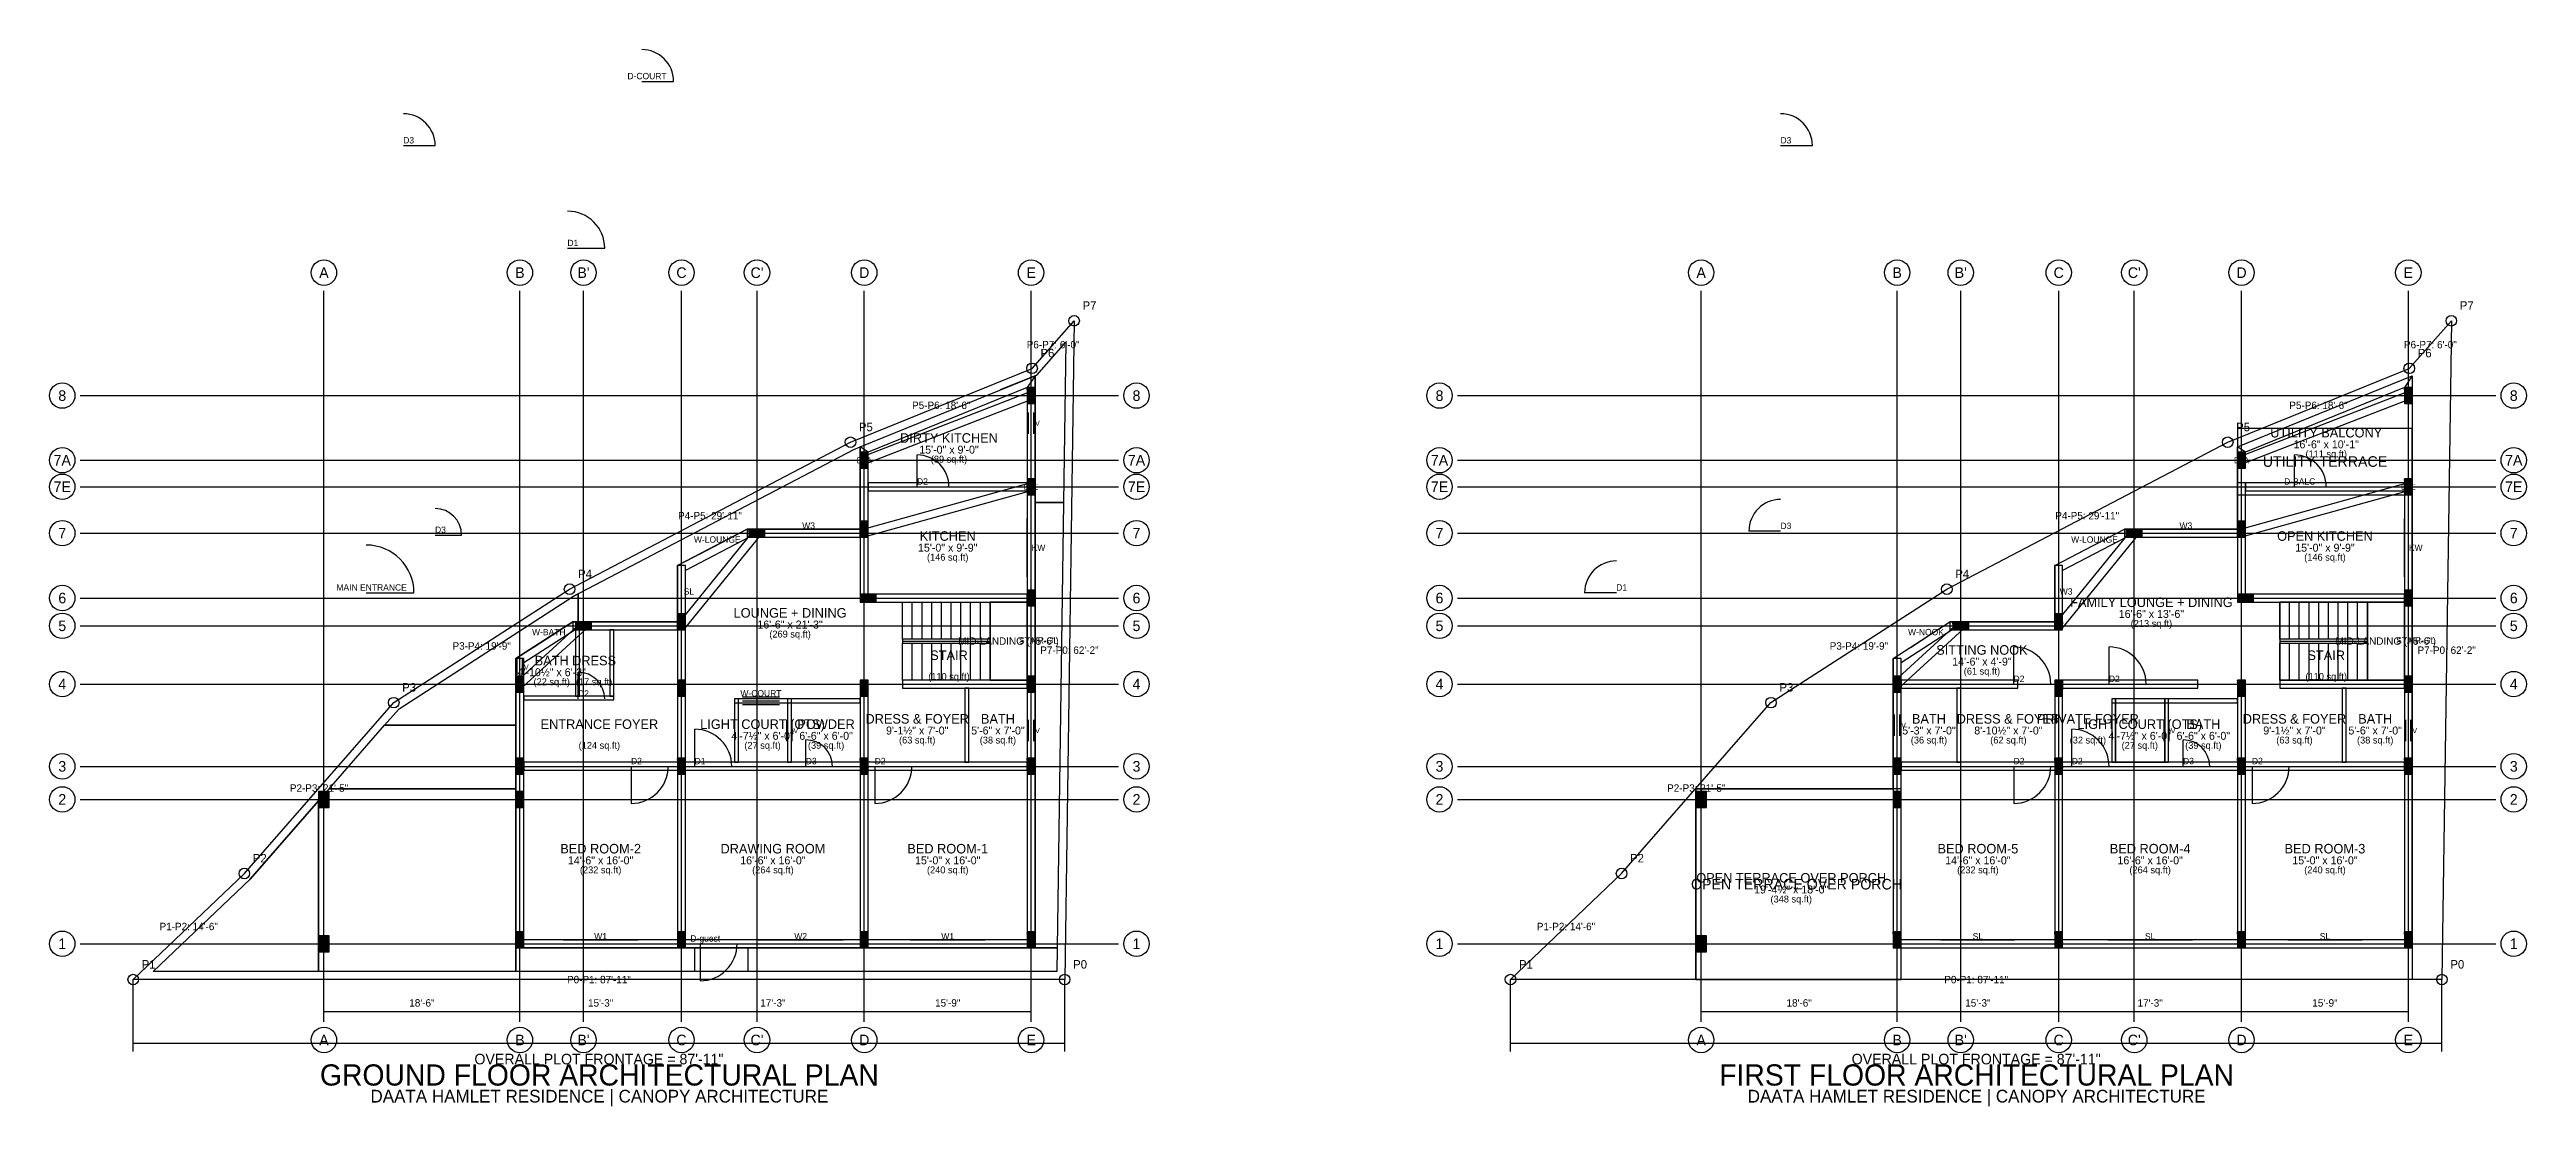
# Model space of a CAD drawing. Header units: feet. Extents: x -8 to 486, y -12 to 88.
# Drawn here: x -7.9 to 225.9, y -12 to 87.8 of the extents above; entities that cross this region are included whole.
import ezdxf
from ezdxf.enums import TextEntityAlignment as Align

# ---------------------------------------------------------------- set-up
doc = ezdxf.new("R2010")
doc.units = ezdxf.units.FT
doc.header["$MEASUREMENT"] = 0
for name, color, linetype in [('0_BOUNDARY', 1, 'Continuous'), ('A_CANOPY', 4, 'Continuous'), ('A_DIMENSIONS', 1, 'Continuous'), ('A_DOORS', 2, 'Continuous'), ('A_ROOM_LABELS', 7, 'Continuous'), ('A_STAIRS', 8, 'Continuous'), ('A_WALLS', 7, 'Continuous'), ('A_WINDOWS', 3, 'Continuous'), ('G_TITLEBLOCK', 7, 'Continuous'), ('S_COLUMNS', 4, 'Continuous'), ('S_COLUMNS_HATCH', 5, 'Continuous'), ('S_GRID_BUBBLES', 6, 'Continuous'), ('S_GRID_LINES', 6, 'Continuous')]:
    doc.layers.add(name, color=color, linetype=linetype)

msp = doc.modelspace()

# ---------------------------------------------------------------- hatches: boundary and pattern name
at = {"layer": 'S_COLUMNS_HATCH'}
h = msp.add_hatch(dxfattribs=at)
h.set_pattern_fill('SOLID')
h.paths.add_polyline_path([(84.38, 54.35), (85.12, 54.35), (85.12, 55.85), (84.38, 55.85)])
h = msp.add_hatch(dxfattribs=at)
h.set_pattern_fill('SOLID')
h.paths.add_polyline_path([(214.38, 54.35), (215.12, 54.35), (215.12, 55.85), (214.38, 55.85)])
h = msp.add_hatch(dxfattribs=at)
h.set_pattern_fill('SOLID')
h.paths.add_polyline_path([(68.62, 48.25), (69.38, 48.25), (69.38, 49.75), (68.62, 49.75)])
h = msp.add_hatch(dxfattribs=at)
h.set_pattern_fill('SOLID')
h.paths.add_polyline_path([(198.62, 48.25), (199.38, 48.25), (199.38, 49.75), (198.62, 49.75)])
h = msp.add_hatch(dxfattribs=at)
h.set_pattern_fill('SOLID')
h.paths.add_polyline_path([(84.38, 45.75), (85.12, 45.75), (85.12, 47.25), (84.38, 47.25)])
h = msp.add_hatch(dxfattribs=at)
h.set_pattern_fill('SOLID')
h.paths.add_polyline_path([(214.38, 45.75), (215.12, 45.75), (215.12, 47.25), (214.38, 47.25)])
h = msp.add_hatch(dxfattribs=at)
h.set_pattern_fill('SOLID')
h.paths.add_polyline_path([(58.12, 41.75), (59.62, 41.75), (59.62, 42.5), (58.12, 42.5)])
h = msp.add_hatch(dxfattribs=at)
h.set_pattern_fill('SOLID')
h.paths.add_polyline_path([(68.62, 41.75), (69.38, 41.75), (69.38, 43.25), (68.62, 43.25)])
h = msp.add_hatch(dxfattribs=at)
h.set_pattern_fill('SOLID')
h.paths.add_polyline_path([(188.12, 41.75), (189.62, 41.75), (189.62, 42.5), (188.12, 42.5)])
h = msp.add_hatch(dxfattribs=at)
h.set_pattern_fill('SOLID')
h.paths.add_polyline_path([(198.62, 41.75), (199.38, 41.75), (199.38, 43.25), (198.62, 43.25)])
h = msp.add_hatch(dxfattribs=at)
h.set_pattern_fill('SOLID')
h.paths.add_polyline_path([(68.62, 35.62), (70.12, 35.62), (70.12, 36.38), (68.62, 36.38)])
h = msp.add_hatch(dxfattribs=at)
h.set_pattern_fill('SOLID')
h.paths.add_polyline_path([(84.38, 35.25), (85.12, 35.25), (85.12, 36.75), (84.38, 36.75)])
h = msp.add_hatch(dxfattribs=at)
h.set_pattern_fill('SOLID')
h.paths.add_polyline_path([(198.62, 35.62), (200.12, 35.62), (200.12, 36.38), (198.62, 36.38)])
h = msp.add_hatch(dxfattribs=at)
h.set_pattern_fill('SOLID')
h.paths.add_polyline_path([(214.38, 35.25), (215.12, 35.25), (215.12, 36.75), (214.38, 36.75)])
h = msp.add_hatch(dxfattribs=at)
h.set_pattern_fill('SOLID')
h.paths.add_polyline_path([(41.75, 33), (43.25, 33), (43.25, 33.75), (41.75, 33.75)])
h = msp.add_hatch(dxfattribs=at)
h.set_pattern_fill('SOLID')
h.paths.add_polyline_path([(51.38, 33), (52.12, 33), (52.12, 34.5), (51.38, 34.5)])
h = msp.add_hatch(dxfattribs=at)
h.set_pattern_fill('SOLID')
h.paths.add_polyline_path([(171.75, 33), (173.25, 33), (173.25, 33.75), (171.75, 33.75)])
h = msp.add_hatch(dxfattribs=at)
h.set_pattern_fill('SOLID')
h.paths.add_polyline_path([(181.38, 33), (182.12, 33), (182.12, 34.5), (181.38, 34.5)])
h = msp.add_hatch(dxfattribs=at)
h.set_pattern_fill('SOLID')
h.paths.add_polyline_path([(36.12, 27.12), (36.88, 27.12), (36.88, 28.62), (36.12, 28.62)])
h = msp.add_hatch(dxfattribs=at)
h.set_pattern_fill('SOLID')
h.paths.add_polyline_path([(51.38, 26.75), (52.12, 26.75), (52.12, 28.25), (51.38, 28.25)])
h = msp.add_hatch(dxfattribs=at)
h.set_pattern_fill('SOLID')
h.paths.add_polyline_path([(68.62, 26.75), (69.38, 26.75), (69.38, 28.25), (68.62, 28.25)])
h = msp.add_hatch(dxfattribs=at)
h.set_pattern_fill('SOLID')
h.paths.add_polyline_path([(84.38, 27.12), (85.12, 27.12), (85.12, 28.62), (84.38, 28.62)])
h = msp.add_hatch(dxfattribs=at)
h.set_pattern_fill('SOLID')
h.paths.add_polyline_path([(166.12, 27.12), (166.88, 27.12), (166.88, 28.62), (166.12, 28.62)])
h = msp.add_hatch(dxfattribs=at)
h.set_pattern_fill('SOLID')
h.paths.add_polyline_path([(181.38, 26.75), (182.12, 26.75), (182.12, 28.25), (181.38, 28.25)])
h = msp.add_hatch(dxfattribs=at)
h.set_pattern_fill('SOLID')
h.paths.add_polyline_path([(198.62, 26.75), (199.38, 26.75), (199.38, 28.25), (198.62, 28.25)])
h = msp.add_hatch(dxfattribs=at)
h.set_pattern_fill('SOLID')
h.paths.add_polyline_path([(214.38, 27.12), (215.12, 27.12), (215.12, 28.62), (214.38, 28.62)])
h = msp.add_hatch(dxfattribs=at)
h.set_pattern_fill('SOLID')
h.paths.add_polyline_path([(36.12, 19.38), (36.88, 19.38), (36.88, 20.88), (36.12, 20.88)])
h = msp.add_hatch(dxfattribs=at)
h.set_pattern_fill('SOLID')
h.paths.add_polyline_path([(51.38, 19.38), (52.12, 19.38), (52.12, 20.88), (51.38, 20.88)])
h = msp.add_hatch(dxfattribs=at)
h.set_pattern_fill('SOLID')
h.paths.add_polyline_path([(68.62, 19.38), (69.38, 19.38), (69.38, 20.88), (68.62, 20.88)])
h = msp.add_hatch(dxfattribs=at)
h.set_pattern_fill('SOLID')
h.paths.add_polyline_path([(84.38, 19.38), (85.12, 19.38), (85.12, 20.88), (84.38, 20.88)])
h = msp.add_hatch(dxfattribs=at)
h.set_pattern_fill('SOLID')
h.paths.add_polyline_path([(166.12, 19.38), (166.88, 19.38), (166.88, 20.88), (166.12, 20.88)])
h = msp.add_hatch(dxfattribs=at)
h.set_pattern_fill('SOLID')
h.paths.add_polyline_path([(181.38, 19.38), (182.12, 19.38), (182.12, 20.88), (181.38, 20.88)])
h = msp.add_hatch(dxfattribs=at)
h.set_pattern_fill('SOLID')
h.paths.add_polyline_path([(198.62, 19.38), (199.38, 19.38), (199.38, 20.88), (198.62, 20.88)])
h = msp.add_hatch(dxfattribs=at)
h.set_pattern_fill('SOLID')
h.paths.add_polyline_path([(214.38, 19.38), (215.12, 19.38), (215.12, 20.88), (214.38, 20.88)])
h = msp.add_hatch(dxfattribs=at)
h.set_pattern_fill('SOLID')
h.paths.add_polyline_path([(17.5, 16.25), (18.5, 16.25), (18.5, 17.75), (17.5, 17.75)])
h = msp.add_hatch(dxfattribs=at)
h.set_pattern_fill('SOLID')
h.paths.add_polyline_path([(36.12, 16.25), (36.88, 16.25), (36.88, 17.75), (36.12, 17.75)])
h = msp.add_hatch(dxfattribs=at)
h.set_pattern_fill('SOLID')
h.paths.add_polyline_path([(147.5, 16.25), (148.5, 16.25), (148.5, 17.75), (147.5, 17.75)])
h = msp.add_hatch(dxfattribs=at)
h.set_pattern_fill('SOLID')
h.paths.add_polyline_path([(166.12, 16.25), (166.88, 16.25), (166.88, 17.75), (166.12, 17.75)])
h = msp.add_hatch(dxfattribs=at)
h.set_pattern_fill('SOLID')
h.paths.add_polyline_path([(17.5, 2.62), (18.5, 2.62), (18.5, 4.12), (17.5, 4.12)])
h = msp.add_hatch(dxfattribs=at)
h.set_pattern_fill('SOLID')
h.paths.add_polyline_path([(36.12, 3), (36.88, 3), (36.88, 4.5), (36.12, 4.5)])
h = msp.add_hatch(dxfattribs=at)
h.set_pattern_fill('SOLID')
h.paths.add_polyline_path([(51.38, 3), (52.12, 3), (52.12, 4.5), (51.38, 4.5)])
h = msp.add_hatch(dxfattribs=at)
h.set_pattern_fill('SOLID')
h.paths.add_polyline_path([(68.62, 3), (69.38, 3), (69.38, 4.5), (68.62, 4.5)])
h = msp.add_hatch(dxfattribs=at)
h.set_pattern_fill('SOLID')
h.paths.add_polyline_path([(84.38, 3), (85.12, 3), (85.12, 4.5), (84.38, 4.5)])
h = msp.add_hatch(dxfattribs=at)
h.set_pattern_fill('SOLID')
h.paths.add_polyline_path([(147.5, 2.62), (148.5, 2.62), (148.5, 4.12), (147.5, 4.12)])
h = msp.add_hatch(dxfattribs=at)
h.set_pattern_fill('SOLID')
h.paths.add_polyline_path([(166.12, 3), (166.88, 3), (166.88, 4.5), (166.12, 4.5)])
h = msp.add_hatch(dxfattribs=at)
h.set_pattern_fill('SOLID')
h.paths.add_polyline_path([(181.38, 3), (182.12, 3), (182.12, 4.5), (181.38, 4.5)])
h = msp.add_hatch(dxfattribs=at)
h.set_pattern_fill('SOLID')
h.paths.add_polyline_path([(198.62, 3), (199.38, 3), (199.38, 4.5), (198.62, 4.5)])
h = msp.add_hatch(dxfattribs=at)
h.set_pattern_fill('SOLID')
h.paths.add_polyline_path([(214.38, 3), (215.12, 3), (215.12, 4.5), (214.38, 4.5)])

# ---------------------------------------------------------------- linework, layer by layer
at = {"layer": '0_BOUNDARY'}
for points in [[(0, 0), (10.49, 10.01), (24.59, 26.13), (41.19, 36.84), (67.7, 50.7), (84.84, 57.67), (88.81, 62.16), (87.92, 0)], [(130, 0), (140.49, 10.01), (154.59, 26.13), (171.19, 36.84), (197.7, 50.7), (214.84, 57.67), (218.81, 62.16), (217.92, 0)]]:
    msp.add_lwpolyline(points, close=True, dxfattribs=at)
for centre in [(88.81, 62.16), (218.81, 62.16), (84.84, 57.67), (214.84, 57.67), (67.7, 50.7), (197.7, 50.7), (41.19, 36.84), (171.19, 36.84), (24.59, 26.13), (154.59, 26.13), (10.49, 10.01), (140.49, 10.01), (0, 0), (87.92, 0), (130, 0), (217.92, 0)]:
    msp.add_circle(centre, 0.5, dxfattribs=at)
at = {"layer": 'A_CANOPY'}
for points in [[(85.12, 56.98), (81.89, 55.66), (85.28, 57.04), (88.04, 60.15), (87.82, 45), (85.12, 45), (85.12, 56.98)], [(198.62, 45.75), (215.12, 45.75), (215.12, 52), (198.62, 52)], [(68.01, 50.02), (68.62, 50.27), (68.62, 42.5), (57.95, 42.5), (51.38, 39.06), (51.38, 33.75), (42, 33.75), (42, 36.41), (41.57, 36.19), (68.01, 50.02)], [(85.12, 45), (87.82, 45), (87.21, 3), (85.12, 3), (85.12, 45)], [(41.57, 36.19), (42, 36.41), (42, 33.75), (41.48, 33.75), (36.12, 30.29), (36.12, 24), (23.73, 24), (25.09, 25.55), (41.57, 36.19)], [(23.73, 24), (36.12, 24), (36.12, 18), (18.48, 18), (23.73, 24)], [(17.5, 16.88), (17.5, 0.75), (1.87, 0.75), (11.03, 9.49), (17.5, 16.88)], [(17.82, 17.24), (17.5, 16.88), (11.03, 9.49), (17.82, 17.24)], [(18.48, 18), (36.12, 18), (36.12, 3), (36.12, 0.75), (17.5, 0.75), (17.5, 16.88), (18.48, 18)], [(147.5, 0), (166.88, 0), (166.88, 18), (147.5, 18)], [(68.62, 3), (69.38, 3), (85.12, 3), (87.21, 3), (87.18, 0.75), (36.12, 0.75), (36.12, 3), (51.38, 3), (52.12, 3), (68.62, 3)], [(58, 3), (58, 0.75), (53, 0.75), (53, 3), (58, 3)]]:
    msp.add_lwpolyline(points, close=True, dxfattribs=at)
at = {"layer": 'A_DIMENSIONS'}
for p, q in [((0, -6.8), (0, 0)), ((87.92, -6.8), (87.92, 0)), ((130, -6.8), (130, 0)), ((217.92, -6.8), (217.92, 0)), ((18, -3.5), (18, -2.5)), ((18, -3), (36.5, -3)), ((36.5, -3.5), (36.5, -2.5)), ((36.5, -3.5), (36.5, -2.5)), ((36.5, -3), (51.75, -3)), ((51.75, -3.5), (51.75, -2.5)), ((51.75, -3.5), (51.75, -2.5)), ((51.75, -3), (69, -3)), ((69, -3.5), (69, -2.5)), ((69, -3.5), (69, -2.5)), ((69, -3), (84.75, -3)), ((84.75, -3.5), (84.75, -2.5)), ((148, -3.5), (148, -2.5)), ((148, -3), (166.5, -3)), ((166.5, -3.5), (166.5, -2.5)), ((166.5, -3.5), (166.5, -2.5)), ((166.5, -3), (181.75, -3)), ((181.75, -3.5), (181.75, -2.5)), ((181.75, -3.5), (181.75, -2.5)), ((181.75, -3), (199, -3)), ((199, -3.5), (199, -2.5)), ((199, -3.5), (199, -2.5)), ((199, -3), (214.75, -3)), ((214.75, -3.5), (214.75, -2.5)), ((0, -6), (87.92, -6)), ((130, -6), (217.92, -6))]:
    msp.add_line(p, q, dxfattribs=at)
at = {"layer": 'A_DOORS'}
for p, q in [((48, 84.75), (51, 84.75)), ((25.5, 78.69), (28.5, 78.69)), ((155.5, 78.69), (158.5, 78.69)), ((41, 69), (44.5, 69)), ((74, 46.5), (74, 49.5)), ((204, 46.5), (204, 49.5)), ((155.5, 42.31), (152.5, 42.31)), ((28.5, 41.94), (31, 41.94)), ((22, 36.5), (26.5, 36.5)), ((140, 36.5), (137, 36.5)), ((177.5, 27.88), (177.5, 31.38)), ((186.5, 27.88), (186.5, 31.38)), ((42, 26.5), (42, 29)), ((53, 20.12), (53, 23.62)), ((183, 20.12), (183, 23.62)), ((63.5, 20.12), (63.5, 22.62)), ((193.5, 20.12), (193.5, 22.62)), ((47, 20.12), (47, 16.62)), ((70, 20.12), (70, 16.62)), ((177.5, 20.12), (177.5, 16.62)), ((200, 20.12), (200, 16.62)), ((53.5, 3.38), (53.5, -0.12))]:
    msp.add_line(p, q, dxfattribs=at)
for centre, radius, start, end in [((48, 84.75), 3, 0, 90), ((25.5, 78.69), 3, 0, 90), ((155.5, 78.69), 3, 0, 90), ((41, 69), 3.5, 0, 90), ((74, 46.5), 3, 0, 90), ((204, 46.5), 3, 0, 90), ((28.5, 41.94), 2.5, 0, 90), ((155.5, 42.31), 3, 90, 180), ((22, 36.5), 4.5, 0, 90), ((140, 36.5), 3, 90, 180), ((177.5, 27.88), 3.5, 0, 90), ((186.5, 27.88), 3.5, 0, 90), ((42, 26.5), 2.5, 0, 90), ((53, 20.12), 3.5, 0, 90), ((183, 20.12), 3.5, 0, 90), ((63.5, 20.12), 2.5, 0, 90), ((193.5, 20.12), 2.5, 0, 90), ((47, 20.12), 3.5, 270, 360), ((70, 20.12), 3.5, 270, 360), ((177.5, 20.12), 3.5, 270, 360), ((200, 20.12), 3.5, 270, 360), ((53.5, 3.38), 3.5, 270, 360)]:
    msp.add_arc(centre, radius, start, end, dxfattribs=at)
at = {"layer": 'A_STAIRS'}
for p, q in [((72.62, 32.12), (72.62, 35.62)), ((73.54, 32.12), (73.54, 35.62)), ((74.46, 32.12), (74.46, 35.62)), ((75.38, 32.12), (75.38, 35.62)), ((76.29, 32.12), (76.29, 35.62)), ((77.21, 32.12), (77.21, 35.62)), ((78.12, 32.12), (78.12, 35.62)), ((79.04, 32.12), (79.04, 35.62)), ((79.96, 32.12), (79.96, 35.62)), ((80.88, 32.12), (80.88, 35.62)), ((202.62, 32.12), (202.62, 35.62)), ((203.54, 32.12), (203.54, 35.62)), ((204.46, 32.12), (204.46, 35.62)), ((205.38, 32.12), (205.38, 35.62)), ((206.29, 32.12), (206.29, 35.62)), ((207.21, 32.12), (207.21, 35.62)), ((208.12, 32.12), (208.12, 35.62)), ((209.04, 32.12), (209.04, 35.62)), ((209.96, 32.12), (209.96, 35.62)), ((210.88, 32.12), (210.88, 35.62)), ((72.62, 31.94), (80.88, 31.94)), ((72.62, 28.25), (72.62, 31.75)), ((73.54, 28.25), (73.54, 31.75)), ((74.46, 28.25), (74.46, 31.75)), ((75.38, 28.25), (75.38, 31.75)), ((76.29, 28.25), (76.29, 31.75)), ((77.21, 28.25), (77.21, 31.75)), ((78.12, 28.25), (78.12, 31.75)), ((79.04, 28.25), (79.04, 31.75)), ((79.96, 28.25), (79.96, 31.75)), ((80.88, 28.25), (80.88, 31.75)), ((202.62, 31.94), (210.88, 31.94)), ((202.62, 28.25), (202.62, 31.75)), ((203.54, 28.25), (203.54, 31.75)), ((204.46, 28.25), (204.46, 31.75)), ((205.38, 28.25), (205.38, 31.75)), ((206.29, 28.25), (206.29, 31.75)), ((207.21, 28.25), (207.21, 31.75)), ((208.12, 28.25), (208.12, 31.75)), ((209.04, 28.25), (209.04, 31.75)), ((209.96, 28.25), (209.96, 31.75)), ((210.88, 28.25), (210.88, 31.75))]:
    msp.add_line(p, q, dxfattribs=at)
for points in [[(80.88, 28.25), (84.38, 28.25), (84.38, 35.62), (80.88, 35.62)], [(210.88, 28.25), (214.38, 28.25), (214.38, 35.62), (210.88, 35.62)]]:
    msp.add_lwpolyline(points, close=True, dxfattribs=at)
at = {"layer": 'A_WALLS'}
for points in [[(51.38, 3), (36.12, 3), (36.12, 30.29), (41.48, 33.75), (51.38, 33.75), (51.38, 39.06), (57.95, 42.5), (68.62, 42.5), (68.62, 50.27), (85.12, 56.98), (85.12, 3), (69.38, 3), (68.62, 3), (52.12, 3), (51.38, 3)], [(68.62, 50.27), (85.12, 56.98), (84.38, 55.86), (69.38, 49.76), (68.62, 50.27)], [(147.5, 0), (147.5, 18), (166.12, 18), (166.12, 30.29), (171.48, 33.75), (181.38, 33.75), (181.38, 39.06), (187.95, 42.5), (198.62, 42.5), (198.62, 50.27), (215.12, 56.98), (215.12, 3), (215.12, 0), (166.12, 0), (147.5, 0)], [(198.62, 50.27), (215.12, 56.98), (214.38, 55.86), (199.38, 49.76), (198.62, 50.27)], [(84.61, 55.45), (84.89, 54.75), (69.14, 48.65), (68.86, 49.35), (84.61, 55.45)], [(84.38, 3.75), (85.12, 3.75), (85.12, 55.86), (84.38, 55.86)], [(214.61, 55.45), (214.89, 54.75), (199.14, 48.65), (198.86, 49.35), (214.61, 55.45)], [(68.62, 35.62), (69.38, 35.62), (69.38, 49.76), (68.62, 49.76)], [(84.65, 46.86), (84.85, 46.14), (69.1, 41.76), (68.9, 42.49), (84.65, 46.86)], [(69.38, 46.12), (84.38, 46.12), (84.38, 46.88), (69.38, 46.88)], [(198.62, 35.62), (199.38, 35.62), (199.38, 46.88), (198.62, 46.88)], [(214.65, 46.86), (214.85, 46.14), (199.1, 41.76), (198.9, 42.49), (214.65, 46.86)], [(199.38, 46.12), (214.38, 46.12), (214.38, 46.88), (199.38, 46.88)], [(214.38, 3.75), (215.12, 3.75), (215.12, 47.25), (214.38, 47.25)], [(57.95, 42.5), (57.95, 41.75), (58.14, 41.75), (52.12, 38.61), (52.12, 39.06), (51.38, 39.06), (51.38, 39.06), (57.95, 42.5)], [(58.58, 42.36), (59.17, 41.89), (52.04, 33.14), (51.46, 33.61), (58.58, 42.36)], [(57.95, 41.75), (68.62, 41.75), (68.62, 42.5), (57.95, 42.5)], [(187.95, 42.5), (187.95, 41.75), (188.14, 41.75), (182.12, 38.61), (182.12, 39.06), (181.38, 39.06), (181.38, 39.06), (187.95, 42.5)], [(188.58, 42.36), (189.17, 41.89), (182.04, 33.14), (181.46, 33.61), (188.58, 42.36)], [(187.95, 41.75), (198.62, 41.75), (198.62, 42.5), (187.95, 42.5)], [(51.38, 33), (52.12, 33), (52.12, 39.06), (51.38, 39.06)], [(181.38, 33), (182.12, 33), (182.12, 39.06), (181.38, 39.06)], [(69.38, 35.62), (84.38, 35.62), (84.38, 36.38), (69.38, 36.38)], [(199.38, 35.62), (214.38, 35.62), (214.38, 36.38), (199.38, 36.38)], [(202.62, 35.62), (202.62, 28.25), (214.38, 28.25), (214.38, 35.62), (202.62, 35.62)], [(41.48, 33.75), (41.48, 33), (41.7, 33), (36.88, 29.89), (36.88, 30.29), (36.12, 30.29), (36.12, 30.29), (41.48, 33.75)], [(42.25, 33.65), (42.75, 33.1), (36.75, 27.6), (36.25, 28.15), (42.25, 33.65)], [(41.48, 33), (51.38, 33), (51.38, 33.75), (41.48, 33.75)], [(41.75, 26.75), (42.12, 26.75), (42.12, 33), (41.75, 33)], [(45, 26.75), (45.38, 26.75), (45.38, 33), (45, 33)], [(51.38, 20.5), (52.12, 20.5), (52.12, 33), (51.38, 33)], [(171.48, 33.75), (171.48, 33), (171.7, 33), (166.88, 29.89), (166.88, 30.29), (166.12, 30.29), (166.12, 30.29), (171.48, 33.75)], [(172.25, 33.65), (172.75, 33.1), (166.75, 27.6), (166.25, 28.15), (172.25, 33.65)], [(171.48, 33), (181.38, 33), (181.38, 33.75), (171.48, 33.75)], [(72.62, 31.75), (80.88, 31.75), (80.88, 32.12), (72.62, 32.12)], [(202.62, 31.75), (210.88, 31.75), (210.88, 32.12), (202.62, 32.12)], [(36.12, 3), (36.88, 3), (36.88, 30.29), (36.12, 30.29)], [(68.62, 20.5), (69.38, 20.5), (69.38, 28.25), (68.62, 28.25)], [(72.62, 27.5), (84.38, 27.5), (84.38, 28.25), (72.62, 28.25)], [(166.12, 3), (166.88, 3), (166.88, 30.29), (166.12, 30.29)], [(166.88, 27.5), (177.88, 27.5), (177.88, 28.25), (166.88, 28.25)], [(181.38, 20.5), (182.12, 20.5), (182.12, 28.25), (181.38, 28.25)], [(182.12, 27.5), (194.88, 27.5), (194.88, 28.25), (182.12, 28.25)], [(198.62, 20.5), (199.38, 20.5), (199.38, 28.25), (198.62, 28.25)], [(202.62, 27.5), (214.38, 27.5), (214.38, 28.25), (202.62, 28.25)], [(36.88, 26.38), (45.38, 26.38), (45.38, 26.75), (36.88, 26.75)], [(56.75, 20.5), (57.12, 20.5), (57.12, 26.5), (56.75, 26.5)], [(56.75, 26.12), (68.62, 26.12), (68.62, 26.5), (56.75, 26.5)], [(61.75, 20.5), (62.12, 20.5), (62.12, 26.5), (61.75, 26.5)], [(78.5, 20.5), (78.88, 20.5), (78.88, 27.5), (78.5, 27.5)], [(172.12, 20.5), (172.5, 20.5), (172.5, 27.5), (172.12, 27.5)], [(186.75, 20.5), (187.12, 20.5), (187.12, 26.5), (186.75, 26.5)], [(186.75, 26.12), (198.62, 26.12), (198.62, 26.5), (186.75, 26.5)], [(191.75, 26.5), (187.12, 26.5), (187.12, 20.5), (191.75, 20.5), (191.75, 26.5)], [(191.75, 20.5), (192.12, 20.5), (192.12, 26.5), (191.75, 26.5)], [(208.5, 20.5), (208.88, 20.5), (208.88, 27.5), (208.5, 27.5)], [(36.88, 19.75), (84.38, 19.75), (84.38, 20.5), (36.88, 20.5)], [(51.38, 3.75), (52.12, 3.75), (52.12, 19.75), (51.38, 19.75)], [(68.62, 3.75), (69.38, 3.75), (69.38, 19.75), (68.62, 19.75)], [(166.88, 19.75), (214.38, 19.75), (214.38, 20.5), (166.88, 20.5)], [(181.38, 3.75), (182.12, 3.75), (182.12, 19.75), (181.38, 19.75)], [(198.62, 3.75), (199.38, 3.75), (199.38, 19.75), (198.62, 19.75)], [(36.12, 3), (85.12, 3), (85.12, 3.75), (36.12, 3.75)], [(166.12, 3), (215.12, 3), (215.12, 3.75), (166.12, 3.75)]]:
    msp.add_lwpolyline(points, close=True, dxfattribs=at)
at = {"layer": 'A_WINDOWS'}
for p, q in [((84.5, 51.5), (84.5, 53.5)), ((85, 51.5), (85, 53.5)), ((60.25, 42.5), (67.25, 42.5)), ((60.25, 42.12), (67.25, 42.12)), ((84.38, 38), (84.38, 43.5)), ((84.75, 38), (84.75, 43.5)), ((85.12, 38), (85.12, 43.5)), ((190.25, 42.5), (197.25, 42.5)), ((190.25, 42.12), (197.25, 42.12)), ((214.38, 38), (214.38, 43.5)), ((214.75, 38), (214.75, 43.5)), ((215.12, 38), (215.12, 43.5)), ((53.38, 40.11), (56.88, 41.94)), ((60.25, 41.75), (67.25, 41.75)), ((183.38, 40.11), (186.88, 41.94)), ((190.25, 41.75), (197.25, 41.75)), ((51.38, 35), (51.38, 38.25)), ((51.75, 35), (51.75, 38.25)), ((52.12, 35), (52.12, 38.25)), ((181.38, 35), (181.38, 38.25)), ((181.75, 35), (181.75, 38.25)), ((182.12, 35), (182.12, 38.25)), ((37.75, 31.34), (40.7, 33.24)), ((84.38, 29.5), (84.38, 34.5)), ((84.75, 29.5), (84.75, 34.5)), ((85.12, 29.5), (85.12, 34.5)), ((167.75, 31.34), (170.7, 33.24)), ((214.38, 29.5), (214.38, 34.5)), ((214.75, 29.5), (214.75, 34.5)), ((215.12, 29.5), (215.12, 34.5)), ((36.25, 28.75), (36.25, 30.25)), ((36.75, 28.75), (36.75, 30.25)), ((57.5, 26.69), (61, 26.69)), ((57.5, 26.31), (61, 26.31)), ((57.5, 25.94), (61, 25.94)), ((61.69, 22.5), (61.69, 24.5)), ((62.19, 22.5), (62.19, 24.5)), ((84.5, 22.5), (84.5, 24.5)), ((85, 22.5), (85, 24.5)), ((166.25, 23), (166.25, 25)), ((166.75, 23), (166.75, 25)), ((191.69, 22.5), (191.69, 24.5)), ((192.19, 22.5), (192.19, 24.5)), ((214.5, 22.5), (214.5, 24.5)), ((215, 22.5), (215, 24.5)), ((40.62, 3.75), (47.62, 3.75)), ((40.62, 3.38), (47.62, 3.38)), ((40.62, 3), (47.62, 3)), ((59, 3.75), (67, 3.75)), ((59, 3.38), (67, 3.38)), ((59, 3), (67, 3)), ((73.38, 3.75), (80.38, 3.75)), ((73.38, 3.38), (80.38, 3.38)), ((73.38, 3), (80.38, 3)), ((170.62, 3.75), (177.62, 3.75)), ((170.62, 3.38), (177.62, 3.38)), ((170.62, 3), (177.62, 3)), ((186.38, 3.75), (194.38, 3.75)), ((186.38, 3.38), (194.38, 3.38)), ((186.38, 3), (194.38, 3)), ((203.38, 3.75), (210.38, 3.75)), ((203.38, 3.38), (210.38, 3.38)), ((203.38, 3), (210.38, 3))]:
    msp.add_line(p, q, dxfattribs=at)
at = {"layer": 'S_COLUMNS'}
for points in [[(84.38, 54.35), (85.12, 54.35), (85.12, 55.85), (84.38, 55.85)], [(214.38, 54.35), (215.12, 54.35), (215.12, 55.85), (214.38, 55.85)], [(68.62, 48.25), (69.38, 48.25), (69.38, 49.75), (68.62, 49.75)], [(198.62, 48.25), (199.38, 48.25), (199.38, 49.75), (198.62, 49.75)], [(84.38, 45.75), (85.12, 45.75), (85.12, 47.25), (84.38, 47.25)], [(214.38, 45.75), (215.12, 45.75), (215.12, 47.25), (214.38, 47.25)], [(58.12, 41.75), (59.62, 41.75), (59.62, 42.5), (58.12, 42.5)], [(68.62, 41.75), (69.38, 41.75), (69.38, 43.25), (68.62, 43.25)], [(188.12, 41.75), (189.62, 41.75), (189.62, 42.5), (188.12, 42.5)], [(198.62, 41.75), (199.38, 41.75), (199.38, 43.25), (198.62, 43.25)], [(68.62, 35.62), (70.12, 35.62), (70.12, 36.38), (68.62, 36.38)], [(84.38, 35.25), (85.12, 35.25), (85.12, 36.75), (84.38, 36.75)], [(198.62, 35.62), (200.12, 35.62), (200.12, 36.38), (198.62, 36.38)], [(214.38, 35.25), (215.12, 35.25), (215.12, 36.75), (214.38, 36.75)], [(41.75, 33), (43.25, 33), (43.25, 33.75), (41.75, 33.75)], [(51.38, 33), (52.12, 33), (52.12, 34.5), (51.38, 34.5)], [(171.75, 33), (173.25, 33), (173.25, 33.75), (171.75, 33.75)], [(181.38, 33), (182.12, 33), (182.12, 34.5), (181.38, 34.5)], [(36.12, 27.12), (36.88, 27.12), (36.88, 28.62), (36.12, 28.62)], [(51.38, 26.75), (52.12, 26.75), (52.12, 28.25), (51.38, 28.25)], [(68.62, 26.75), (69.38, 26.75), (69.38, 28.25), (68.62, 28.25)], [(84.38, 27.12), (85.12, 27.12), (85.12, 28.62), (84.38, 28.62)], [(166.12, 27.12), (166.88, 27.12), (166.88, 28.62), (166.12, 28.62)], [(181.38, 26.75), (182.12, 26.75), (182.12, 28.25), (181.38, 28.25)], [(198.62, 26.75), (199.38, 26.75), (199.38, 28.25), (198.62, 28.25)], [(214.38, 27.12), (215.12, 27.12), (215.12, 28.62), (214.38, 28.62)], [(36.12, 19.38), (36.88, 19.38), (36.88, 20.88), (36.12, 20.88)], [(51.38, 19.38), (52.12, 19.38), (52.12, 20.88), (51.38, 20.88)], [(68.62, 19.38), (69.38, 19.38), (69.38, 20.88), (68.62, 20.88)], [(84.38, 19.38), (85.12, 19.38), (85.12, 20.88), (84.38, 20.88)], [(166.12, 19.38), (166.88, 19.38), (166.88, 20.88), (166.12, 20.88)], [(181.38, 19.38), (182.12, 19.38), (182.12, 20.88), (181.38, 20.88)], [(198.62, 19.38), (199.38, 19.38), (199.38, 20.88), (198.62, 20.88)], [(214.38, 19.38), (215.12, 19.38), (215.12, 20.88), (214.38, 20.88)], [(17.5, 16.25), (18.5, 16.25), (18.5, 17.75), (17.5, 17.75)], [(36.12, 16.25), (36.88, 16.25), (36.88, 17.75), (36.12, 17.75)], [(147.5, 16.25), (148.5, 16.25), (148.5, 17.75), (147.5, 17.75)], [(166.12, 16.25), (166.88, 16.25), (166.88, 17.75), (166.12, 17.75)], [(17.5, 2.62), (18.5, 2.62), (18.5, 4.12), (17.5, 4.12)], [(36.12, 3), (36.88, 3), (36.88, 4.5), (36.12, 4.5)], [(51.38, 3), (52.12, 3), (52.12, 4.5), (51.38, 4.5)], [(68.62, 3), (69.38, 3), (69.38, 4.5), (68.62, 4.5)], [(84.38, 3), (85.12, 3), (85.12, 4.5), (84.38, 4.5)], [(147.5, 2.62), (148.5, 2.62), (148.5, 4.12), (147.5, 4.12)], [(166.12, 3), (166.88, 3), (166.88, 4.5), (166.12, 4.5)], [(181.38, 3), (182.12, 3), (182.12, 4.5), (181.38, 4.5)], [(198.62, 3), (199.38, 3), (199.38, 4.5), (198.62, 4.5)], [(214.38, 3), (215.12, 3), (215.12, 4.5), (214.38, 4.5)]]:
    msp.add_lwpolyline(points, close=True, dxfattribs=at)
at = {"layer": 'S_GRID_BUBBLES'}
for centre in [(18, 66.7), (36.5, 66.7), (42.5, 66.7), (51.75, 66.7), (58.88, 66.7), (69, 66.7), (84.75, 66.7), (148, 66.7), (166.5, 66.7), (172.5, 66.7), (181.75, 66.7), (188.88, 66.7), (199, 66.7), (214.75, 66.7), (-6.7, 55.1), (94.7, 55.1), (123.3, 55.1), (224.7, 55.1), (-6.7, 49), (94.7, 49), (123.3, 49), (224.7, 49), (-6.7, 46.5), (94.7, 46.5), (123.3, 46.5), (224.7, 46.5), (-6.7, 42.12), (94.7, 42.12), (123.3, 42.12), (224.7, 42.12), (-6.7, 36), (94.7, 36), (123.3, 36), (224.7, 36), (-6.7, 33.38), (94.7, 33.38), (123.3, 33.38), (224.7, 33.38), (-6.7, 27.88), (94.7, 27.88), (123.3, 27.88), (224.7, 27.88), (-6.7, 20.12), (94.7, 20.12), (123.3, 20.12), (224.7, 20.12), (-6.7, 17), (94.7, 17), (123.3, 17), (224.7, 17), (-6.7, 3.38), (94.7, 3.38), (123.3, 3.38), (224.7, 3.38), (18, -5.7), (36.5, -5.7), (42.5, -5.7), (51.75, -5.7), (58.88, -5.7), (69, -5.7), (84.75, -5.7), (148, -5.7), (166.5, -5.7), (172.5, -5.7), (181.75, -5.7), (188.88, -5.7), (199, -5.7), (214.75, -5.7)]:
    msp.add_circle(centre, 1.2, dxfattribs=at)
at = {"layer": 'S_GRID_LINES'}
for p, q in [((18, -4), (18, 65)), ((36.5, -4), (36.5, 65)), ((42.5, -4), (42.5, 65)), ((51.75, -4), (51.75, 65)), ((58.88, -4), (58.88, 65)), ((69, -4), (69, 65)), ((84.75, -4), (84.75, 65)), ((148, -4), (148, 65)), ((166.5, -4), (166.5, 65)), ((172.5, -4), (172.5, 65)), ((181.75, -4), (181.75, 65)), ((188.88, -4), (188.88, 65)), ((199, -4), (199, 65)), ((214.75, -4), (214.75, 65)), ((-5, 55.1), (93, 55.1)), ((125, 55.1), (223, 55.1)), ((-5, 49), (93, 49)), ((125, 49), (223, 49)), ((-5, 46.5), (93, 46.5)), ((125, 46.5), (223, 46.5)), ((-5, 42.12), (93, 42.12)), ((125, 42.12), (223, 42.12)), ((-5, 36), (93, 36)), ((125, 36), (223, 36)), ((-5, 33.38), (93, 33.38)), ((125, 33.38), (223, 33.38)), ((-5, 27.88), (93, 27.88)), ((125, 27.88), (223, 27.88)), ((-5, 20.12), (93, 20.12)), ((125, 20.12), (223, 20.12)), ((-5, 17), (93, 17)), ((125, 17), (223, 17)), ((-5, 3.38), (93, 3.38)), ((125, 3.38), (223, 3.38))]:
    msp.add_line(p, q, dxfattribs=at)

# ---------------------------------------------------------------- texts
at = {"layer": '0_BOUNDARY'}
for s, p in [('P7', (89.61, 62.96)), ('P7', (219.61, 62.96)), ('P6', (85.64, 58.47)), ('P6', (215.64, 58.47)), ('P5', (68.5, 51.5)), ('P5', (198.5, 51.5)), ('P4', (41.99, 37.64)), ('P4', (171.99, 37.64)), ('P3', (25.39, 26.93)), ('P3', (155.39, 26.93)), ('P2', (11.29, 10.81)), ('P2', (141.29, 10.81)), ('P1', (0.8, 0.8)), ('P0', (88.72, 0.8)), ('P1', (130.8, 0.8)), ('P0', (218.72, 0.8))]:
    msp.add_text(s, height=0.8, dxfattribs=at).set_placement(p, align=Align.BOTTOM_LEFT)
for s, p in [('P6-P7: 6\'-0"', (86.83, 59.91)), ('P6-P7: 6\'-0"', (216.83, 59.91)), ('P5-P6: 18\'-6"', (76.27, 54.18)), ('P5-P6: 18\'-6"', (206.27, 54.18)), ('P4-P5: 29\'-11"', (54.44, 43.77)), ('P4-P5: 29\'-11"', (184.44, 43.77)), ('P3-P4: 19\'-9"', (32.89, 31.48)), ('P7-P0: 62\'-2"', (88.37, 31.08)), ('P3-P4: 19\'-9"', (162.89, 31.48)), ('P7-P0: 62\'-2"', (218.37, 31.08)), ('P2-P3: 21\'-5"', (17.54, 18.07)), ('P2-P3: 21\'-5"', (147.54, 18.07)), ('P1-P2: 14\'-6"', (5.24, 5.01)), ('P1-P2: 14\'-6"', (135.24, 5.01)), ('P0-P1: 87\'-11"', (43.96, 0)), ('P0-P1: 87\'-11"', (173.96, 0))]:
    msp.add_text(s, height=0.7, dxfattribs=at).set_placement(p, align=Align.MIDDLE_CENTER)
at = {"layer": 'A_CANOPY'}
for s, p in [('UTILITY TERRACE', (206.88, 48.88)), ('OPEN TERRACE OVER PORCH', (157, 9))]:
    msp.add_text(s, height=1, dxfattribs=at).set_placement(p, align=Align.MIDDLE_CENTER)
at = {"layer": 'A_DIMENSIONS'}
for s, height, p in [('18\'-6"', 0.7, (27.25, -2.2)), ('15\'-3"', 0.7, (44.12, -2.2)), ('17\'-3"', 0.7, (60.38, -2.2)), ('15\'-9"', 0.7, (76.88, -2.2)), ('18\'-6"', 0.7, (157.25, -2.2)), ('15\'-3"', 0.7, (174.12, -2.2)), ('17\'-3"', 0.7, (190.38, -2.2)), ('15\'-9"', 0.7, (206.88, -2.2)), ('OVERALL PLOT FRONTAGE = 87\'-11"', 1, (43.96, -7.5)), ('OVERALL PLOT FRONTAGE = 87\'-11"', 1, (173.96, -7.5))]:
    msp.add_text(s, height=height, dxfattribs=at).set_placement(p, align=Align.MIDDLE_CENTER)
at = {"layer": 'A_DOORS'}
for s, p in [('D-COURT', (48.5, 85.25)), ('D3', (26, 79.19)), ('D3', (156, 79.19)), ('D1', (41.5, 69.5)), ('D2', (74.5, 47)), ('D-BALC', (204.5, 47)), ('D3', (29, 42.44)), ('D3', (156, 42.81)), ('MAIN ENTRANCE', (22.5, 37)), ('D1', (140.5, 37)), ('D2', (178, 28.38)), ('D2', (187, 28.38)), ('D2', (42.5, 27)), ('D2', (47.5, 20.62)), ('D1', (53.5, 20.62)), ('D3', (64, 20.62)), ('D2', (70.5, 20.62)), ('D2', (178, 20.62)), ('D2', (183.5, 20.62)), ('D3', (194, 20.62)), ('D2', (200.5, 20.62)), ('D-guest', (54, 3.88))]:
    msp.add_text(s, height=0.6, dxfattribs=at).set_placement(p, align=Align.MIDDLE_CENTER)
at = {"layer": 'A_ROOM_LABELS'}
for s, height, p in [('DIRTY KITCHEN', 0.9, (77, 51.1)), ('UTILITY BALCONY', 0.9, (207, 51.6)), ('15\'-0" x 9\'-0"', 0.75, (77, 50)), ('(89 sq.ft)', 0.65, (77, 49.1)), ('16\'-6" x 10\'-1"', 0.75, (207, 50.5)), ('(111 sq.ft)', 0.65, (207, 49.6)), ('KITCHEN', 0.9, (76.88, 41.85)), ('OPEN KITCHEN', 0.9, (206.88, 41.85)), ('15\'-0" x 9\'-9"', 0.75, (76.88, 40.75)), ('(146 sq.ft)', 0.65, (76.88, 39.85)), ('15\'-0" x 9\'-9"', 0.75, (206.88, 40.75)), ('(146 sq.ft)', 0.65, (206.88, 39.85)), ('FAMILY LOUNGE + DINING', 0.9, (190.5, 35.6)), ('LOUNGE + DINING', 0.9, (62, 34.6)), ('16\'-6" x 21\'-3"', 0.75, (62, 33.5)), ('(269 sq.ft)', 0.65, (62, 32.6)), ('16\'-6" x 13\'-6"', 0.75, (190.5, 34.5)), ('(213 sq.ft)', 0.65, (190.5, 33.6)), ('BATH', 0.9, (39.5, 30.1)), ('DRESS', 0.9, (43.5, 30.1)), ('STAIR', 0.9, (77, 30.6)), ('SITTING NOOK', 0.9, (174.5, 31.1)), ('STAIR', 0.9, (207, 30.6)), ('4\'-10½" x 6\'-3"', 0.75, (39.5, 29)), ('(22 sq.ft)', 0.65, (39.5, 28.1)), ('(17 sq.ft)', 0.65, (43.5, 28.1)), ('(110 sq.ft)', 0.65, (77, 28.6)), ('14\'-6" x 4\'-9"', 0.75, (174.5, 30)), ('(61 sq.ft)', 0.65, (174.5, 29.1)), ('(110 sq.ft)', 0.65, (207, 28.6)), ('ENTRANCE FOYER', 0.9, (44, 24.1)), ('LIGHT COURT (OTS)', 0.9, (59.4, 24.1)), ('4\'-7½" x 6\'-0"', 0.75, (59.4, 23)), ('POWDER', 0.9, (65.4, 24.1)), ('6\'-6" x 6\'-0"', 0.75, (65.4, 23)), ('DRESS & FOYER', 0.9, (74, 24.6)), ('9\'-1½" x 7\'-0"', 0.75, (74, 23.5)), ('5\'-6" x 7\'-0"', 0.75, (81.62, 23.5)), ('BATH', 0.9, (81.62, 24.6)), ('5\'-3" x 7\'-0"', 0.75, (169.5, 23.5)), ('BATH', 0.9, (169.5, 24.6)), ('DRESS & FOYER', 0.9, (177, 24.6)), ('8\'-10½" x 7\'-0"', 0.75, (177, 23.5)), ('PRIVATE FOYER', 0.9, (184.5, 24.6)), ('LIGHT COURT (OTS)', 0.9, (189.4, 24.1)), ('4\'-7½" x 6\'-0"', 0.75, (189.4, 23)), ('6\'-6" x 6\'-0"', 0.75, (195.4, 23)), ('BATH', 0.9, (195.4, 24.1)), ('DRESS & FOYER', 0.9, (204, 24.6)), ('9\'-1½" x 7\'-0"', 0.75, (204, 23.5)), ('5\'-6" x 7\'-0"', 0.75, (211.62, 23.5)), ('BATH', 0.9, (211.62, 24.6)), ('(124 sq.ft)', 0.65, (44, 22.1)), ('(27 sq.ft)', 0.65, (59.4, 22.1)), ('(39 sq.ft)', 0.65, (65.4, 22.1)), ('(63 sq.ft)', 0.65, (74, 22.6)), ('(38 sq.ft)', 0.65, (81.62, 22.6)), ('(36 sq.ft)', 0.65, (169.5, 22.6)), ('(62 sq.ft)', 0.65, (177, 22.6)), ('(32 sq.ft)', 0.65, (184.5, 22.6)), ('(27 sq.ft)', 0.65, (189.4, 22.1)), ('(39 sq.ft)', 0.65, (195.4, 22.1)), ('(63 sq.ft)', 0.65, (204, 22.6)), ('(38 sq.ft)', 0.65, (211.62, 22.6)), ('BED ROOM-2', 0.9, (44.12, 12.35)), ('DRAWING ROOM', 0.9, (60.38, 12.35)), ('BED ROOM-1', 0.9, (76.88, 12.35)), ('BED ROOM-5', 0.9, (174.12, 12.35)), ('BED ROOM-4', 0.9, (190.38, 12.35)), ('BED ROOM-3', 0.9, (206.88, 12.35)), ('14\'-6" x 16\'-0"', 0.75, (44.12, 11.25)), ('(232 sq.ft)', 0.65, (44.12, 10.35)), ('16\'-6" x 16\'-0"', 0.75, (60.38, 11.25)), ('(264 sq.ft)', 0.65, (60.38, 10.35)), ('15\'-0" x 16\'-0"', 0.75, (76.88, 11.25)), ('(240 sq.ft)', 0.65, (76.88, 10.35)), ('OPEN TERRACE OVER PORCH', 0.9, (156.5, 9.6)), ('14\'-6" x 16\'-0"', 0.75, (174.12, 11.25)), ('(232 sq.ft)', 0.65, (174.12, 10.35)), ('16\'-6" x 16\'-0"', 0.75, (190.38, 11.25)), ('(264 sq.ft)', 0.65, (190.38, 10.35)), ('15\'-0" x 16\'-0"', 0.75, (206.88, 11.25)), ('(240 sq.ft)', 0.65, (206.88, 10.35)), ('19\'-4½" x 18\'-0"', 0.75, (156.5, 8.5)), ('(348 sq.ft)', 0.65, (156.5, 7.6))]:
    msp.add_text(s, height=height, dxfattribs=at).set_placement(p, align=Align.MIDDLE_CENTER)
at = {"layer": 'A_STAIRS'}
for p in [(82.62, 31.94), (212.62, 31.94)]:
    msp.add_text('MID-LANDING (+5\'-6")', height=0.7, dxfattribs=at).set_placement(p, align=Align.MIDDLE_CENTER)
at = {"layer": 'A_WINDOWS'}
for s, height, p in [('V', 0.5, (85.35, 52.5)), ('W3', 0.6, (63.75, 42.83)), ('W3', 0.6, (193.75, 42.83)), ('W-LOUNGE', 0.6, (55.13, 41.52)), ('KW', 0.6, (85.45, 40.75)), ('W-LOUNGE', 0.6, (185.13, 41.52)), ('KW', 0.6, (215.45, 40.75)), ('SL', 0.6, (52.45, 36.62)), ('W3', 0.6, (182.45, 36.62)), ('W-BATH', 0.6, (39.23, 32.79)), ('W-NOOK', 0.6, (169.22, 32.79)), ('STAIR-GL', 0.6, (85.45, 32)), ('STAIR-GL', 0.6, (215.45, 32)), ('V', 0.5, (37.1, 29.5)), ('W-COURT', 0.6, (59.25, 27.01)), ('V', 0.5, (62.54, 23.5)), ('V', 0.5, (85.35, 23.5)), ('V', 0.5, (167.1, 24)), ('V', 0.5, (192.54, 23.5)), ('V', 0.5, (215.35, 23.5)), ('W1', 0.6, (44.12, 4.08)), ('W2', 0.6, (63, 4.08)), ('W1', 0.6, (76.88, 4.08)), ('SL', 0.6, (174.12, 4.08)), ('SL', 0.6, (190.38, 4.08)), ('SL', 0.6, (206.88, 4.08))]:
    msp.add_text(s, height=height, dxfattribs=at).set_placement(p, align=Align.MIDDLE_CENTER)
at = {"layer": 'G_TITLEBLOCK'}
for s, height, p in [('GROUND FLOOR ARCHITECTURAL PLAN', 2, (44, -9)), ('FIRST FLOOR ARCHITECTURAL PLAN', 2, (174, -9)), ('DAATA HAMLET RESIDENCE | CANOPY ARCHITECTURE', 1.2, (44, -11)), ('DAATA HAMLET RESIDENCE | CANOPY ARCHITECTURE', 1.2, (174, -11))]:
    msp.add_text(s, height=height, dxfattribs=at).set_placement(p, align=Align.MIDDLE_CENTER)
at = {"layer": 'S_COLUMNS'}
for s, p in [('E8', (84.75, 55.1)), ('E8', (214.75, 55.1)), ('D7A', (69, 49)), ('D7A', (199, 49)), ('E7E', (84.75, 46.5)), ('E7E', (214.75, 46.5)), ("C'7", (58.88, 42.12)), ('D7', (69, 42.5)), ("C'7", (188.88, 42.12)), ('D7', (199, 42.5)), ('D6', (69.38, 36)), ('E6', (84.75, 36)), ('D6', (199.38, 36)), ('E6', (214.75, 36)), ("B'5", (42.5, 33.38)), ('C5', (51.75, 33.75)), ("B'5", (172.5, 33.38)), ('C5', (181.75, 33.75)), ('B4', (36.5, 27.88)), ('E4', (84.75, 27.88)), ('B4', (166.5, 27.88)), ('E4', (214.75, 27.88)), ('C4', (51.75, 27.5)), ('D4', (69, 27.5)), ('C4', (181.75, 27.5)), ('D4', (199, 27.5)), ('B3', (36.5, 20.12)), ('C3', (51.75, 20.12)), ('D3', (69, 20.12)), ('E3', (84.75, 20.12)), ('B3', (166.5, 20.12)), ('C3', (181.75, 20.12)), ('D3', (199, 20.12)), ('E3', (214.75, 20.12)), ('A2', (18, 17)), ('B2', (36.5, 17)), ('A2', (148, 17)), ('B2', (166.5, 17)), ('A1', (18, 3.38)), ('B1', (36.5, 3.75)), ('C1', (51.75, 3.75)), ('D1', (69, 3.75)), ('E1', (84.75, 3.75)), ('A1', (148, 3.38)), ('B1', (166.5, 3.75)), ('C1', (181.75, 3.75)), ('D1', (199, 3.75)), ('E1', (214.75, 3.75))]:
    msp.add_text(s, height=0.55, dxfattribs=at).set_placement(p, align=Align.MIDDLE_CENTER)
at = {"layer": 'S_GRID_BUBBLES'}
for s, p in [('A', (18, 66.7)), ('B', (36.5, 66.7)), ("B'", (42.5, 66.7)), ('C', (51.75, 66.7)), ("C'", (58.88, 66.7)), ('D', (69, 66.7)), ('E', (84.75, 66.7)), ('A', (148, 66.7)), ('B', (166.5, 66.7)), ("B'", (172.5, 66.7)), ('C', (181.75, 66.7)), ("C'", (188.88, 66.7)), ('D', (199, 66.7)), ('E', (214.75, 66.7)), ('8', (-6.7, 55.1)), ('8', (94.7, 55.1)), ('8', (123.3, 55.1)), ('8', (224.7, 55.1)), ('7A', (-6.7, 49)), ('7A', (94.7, 49)), ('7A', (123.3, 49)), ('7A', (224.7, 49)), ('7E', (-6.7, 46.5)), ('7E', (94.7, 46.5)), ('7E', (123.3, 46.5)), ('7E', (224.7, 46.5)), ('7', (-6.7, 42.12)), ('7', (94.7, 42.12)), ('7', (123.3, 42.12)), ('7', (224.7, 42.12)), ('6', (-6.7, 36)), ('6', (94.7, 36)), ('6', (123.3, 36)), ('6', (224.7, 36)), ('5', (-6.7, 33.38)), ('5', (94.7, 33.38)), ('5', (123.3, 33.38)), ('5', (224.7, 33.38)), ('4', (-6.7, 27.88)), ('4', (94.7, 27.88)), ('4', (123.3, 27.88)), ('4', (224.7, 27.88)), ('3', (-6.7, 20.12)), ('3', (94.7, 20.12)), ('3', (123.3, 20.12)), ('3', (224.7, 20.12)), ('2', (-6.7, 17)), ('2', (94.7, 17)), ('2', (123.3, 17)), ('2', (224.7, 17)), ('1', (-6.7, 3.38)), ('1', (94.7, 3.38)), ('1', (123.3, 3.38)), ('1', (224.7, 3.38)), ('A', (18, -5.7)), ('B', (36.5, -5.7)), ("B'", (42.5, -5.7)), ('C', (51.75, -5.7)), ("C'", (58.88, -5.7)), ('D', (69, -5.7)), ('E', (84.75, -5.7)), ('A', (148, -5.7)), ('B', (166.5, -5.7)), ("B'", (172.5, -5.7)), ('C', (181.75, -5.7)), ("C'", (188.88, -5.7)), ('D', (199, -5.7)), ('E', (214.75, -5.7))]:
    msp.add_text(s, height=1, dxfattribs=at).set_placement(p, align=Align.MIDDLE_CENTER)

doc.saveas('drawing.dxf')
